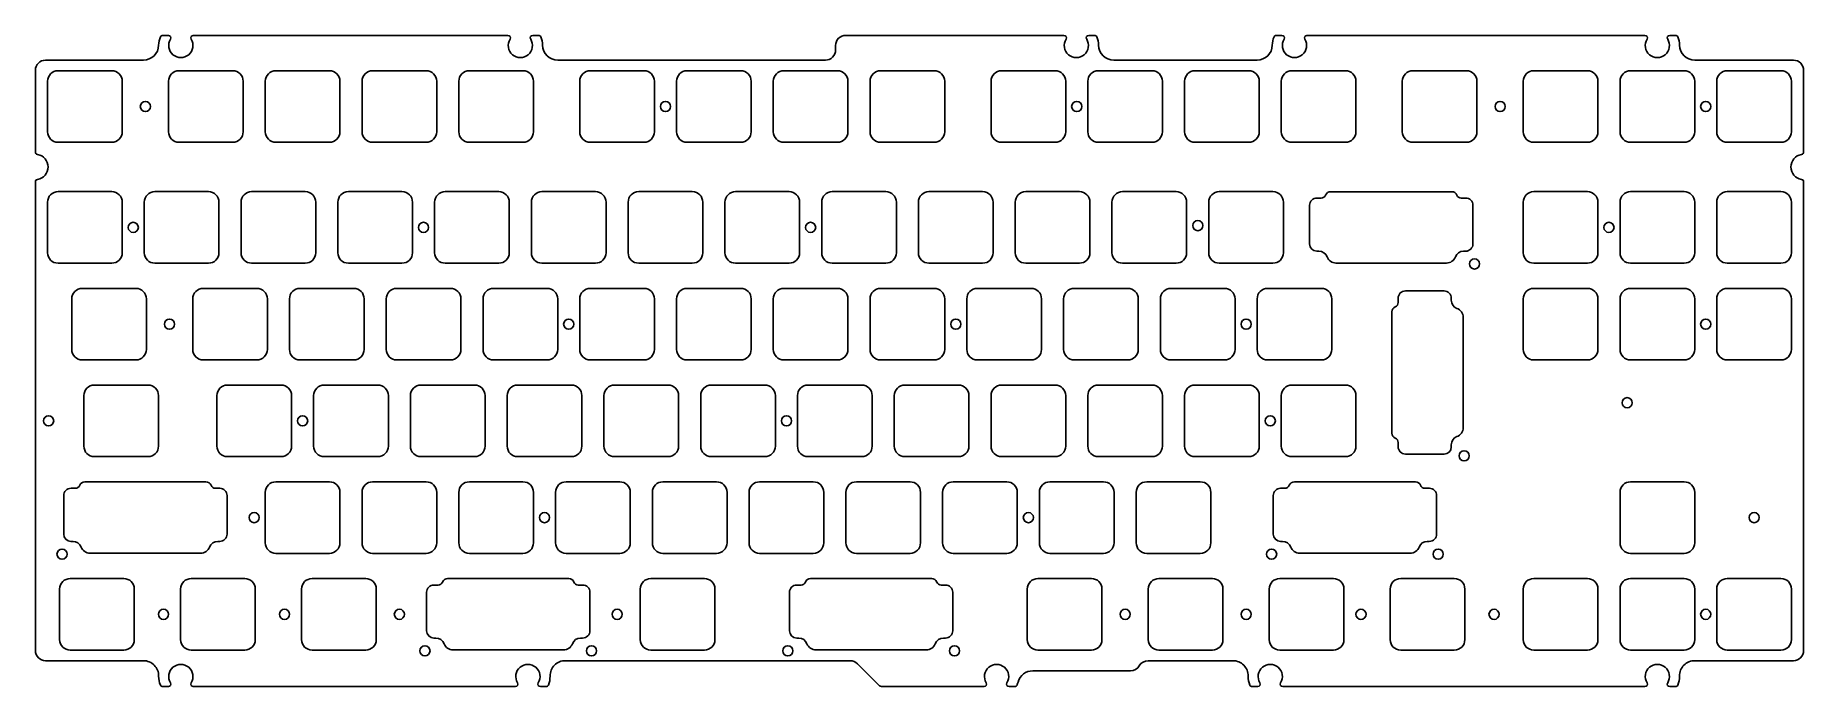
# Model space of a CAD drawing. Header units: millimetres. Extents: x -10 to 338, y -114 to 14.
import ezdxf

# ---------------------------------------------------------------- set-up
doc = ezdxf.new("R2010")
doc.units = ezdxf.units.MM
doc.layers.add('BLACK', color=7, linetype='CONTINUOUS')

msp = doc.modelspace()

# ---------------------------------------------------------------- linework, layer by layer
at = {"layer": 'BLACK', "linetype": 'Continuous'}
for p, q in [((15.325725, 14.009978), (15.325725, 14.009972)), ((16.428001, 14.009972), (15.325725, 14.009972)), ((83.264601, 14.009972), (21.343124, 14.009972)), ((88.185294, 14.009977), (88.185294, 14.009972)), ((89.287601, 14.009972), (88.185294, 14.009972)), ((192.724501, 14.009972), (149.80714, 14.009972)), ((197.645101, 14.009925), (197.645101, 14.009972)), ((198.747401, 14.009972), (197.645101, 14.009972)), ((234.562401, 14.009924), (234.562401, 14.009972)), ((235.664601, 14.009972), (234.562401, 14.009972)), ((240.585294, 14.009977), (240.585294, 14.009972)), ((307.102101, 14.009972), (240.585294, 14.009972)), ((312.022794, 14.009977), (312.022794, 14.009972)), ((313.125101, 14.009972), (312.022794, 14.009972)), ((16.85492, 13.249703), (16.85494, 13.249691)), ((83.691541, 13.249739), (83.69162, 13.249691)), ((89.748361, 13.703972), (89.748417, 13.703996)), ((90.089967, 12.078741), (90.090021, 12.078742)), ((147.784501, 12.009999), (147.784501, 11.125999)), ((193.151574, 13.249664), (193.15153, 13.249691)), ((199.208319, 13.703993), (199.208327, 13.703996)), ((199.549876, 12.078741), (199.549921, 12.078742)), ((234.101594, 13.703992), (234.101585, 13.703996)), ((236.091541, 13.249739), (236.09162, 13.249691)), ((307.529041, 13.249739), (307.52912, 13.249691)), ((313.585861, 13.703972), (313.585917, 13.703996)), ((313.927467, 12.078741), (313.927521, 12.078742)), ((-9.749999, 7.126), (-9.749999, -8.948213)), ((11.523731, 9.125999), (-7.75, 9.125999)), ((5.275001, 7.05), (-5.274995, 7.05)), ((29.0875, 7.05), (18.537499, 7.05)), ((48.1375, 7.05), (37.587499, 7.05)), ((67.1875, 7.05), (56.637499, 7.05)), ((86.2375, 7.05), (75.687499, 7.05)), ((145.784501, 9.125999), (93.089601, 9.125999)), ((110.05, 7.05), (99.499999, 7.05)), ((118.550001, 7.049999), (118.550001, 7.05)), ((129.100001, 7.05), (118.550001, 7.05)), ((137.600001, 7.049999), (137.600001, 7.05)), ((148.150001, 7.05), (137.600001, 7.05)), ((145.784501, 9.125999), (145.784501, 9.126049)), ((156.650001, 7.049999), (156.650001, 7.05)), ((167.200001, 7.05), (156.650001, 7.05)), ((191.0125, 7.05), (180.462499, 7.05)), ((210.0625, 7.05), (199.512499, 7.05)), ((230.75157, 9.125999), (202.549501, 9.125999)), ((229.1125, 7.05), (218.562499, 7.05)), ((230.75157, 9.125999), (230.75157, 9.126048)), ((248.1625, 7.05), (237.612499, 7.05)), ((261.425001, 7.049999), (261.425001, 7.05)), ((271.975001, 7.05), (261.425001, 7.05)), ((285.237501, 7.049999), (285.237501, 7.05)), ((295.787501, 7.05), (285.237501, 7.05)), ((304.287501, 7.049999), (304.287501, 7.05)), ((314.837501, 7.05), (304.287501, 7.05)), ((336.362501, 9.125999), (316.927101, 9.125999)), ((323.337501, 7.049999), (323.337501, 7.05)), ((333.887501, 7.05), (323.337501, 7.05)), ((338.362501, -8.948201), (338.362501, 7.106)), ((-7.349999, 4.974996), (-7.349999, -4.974998)), ((7.350001, 4.974999), (7.350001, -4.975001)), ((16.4625, 4.975), (16.4625, -4.975001)), ((31.1625, 4.975), (31.1625, -4.975)), ((35.5125, 4.975), (35.5125, -4.975001)), ((50.2125, 4.975), (50.2125, -4.975)), ((54.5625, 4.975), (54.5625, -4.975001)), ((69.2625, 4.975), (69.2625, -4.975)), ((73.6125, 4.975), (73.6125, -4.975001)), ((88.3125, 4.975), (88.3125, -4.975)), ((97.425, 4.975), (97.425, -4.975001)), ((112.125, 4.975), (112.125, -4.975)), ((116.475001, 4.974999), (116.475001, -4.975001)), ((131.175001, 4.974999), (131.175001, -4.975001)), ((135.525001, 4.974999), (135.525001, -4.975001)), ((150.225001, 4.974999), (150.225001, -4.975001)), ((154.575001, 4.974999), (154.575001, -4.975001)), ((169.275001, 4.974999), (169.275001, -4.975001)), ((178.3875, 4.975), (178.3875, -4.975001)), ((193.0875, 4.975), (193.0875, -4.975)), ((197.4375, 4.975), (197.4375, -4.975001)), ((212.1375, 4.975), (212.1375, -4.975)), ((216.4875, 4.975), (216.4875, -4.975001)), ((231.1875, 4.975), (231.1875, -4.975)), ((235.5375, 4.975), (235.5375, -4.975001)), ((250.2375, 4.975), (250.2375, -4.975)), ((259.350001, 4.974999), (259.350001, -4.975001)), ((274.050001, 4.974999), (274.050001, -4.975001)), ((283.162501, 4.974999), (283.162501, -4.975001)), ((297.862501, 4.974999), (297.862501, -4.975001)), ((302.212501, 4.974999), (302.212501, -4.975001)), ((316.912501, 4.974999), (316.912501, -4.975001)), ((321.262501, 4.974999), (321.262501, -4.975001)), ((335.962501, 4.974999), (335.962501, -4.975001)), ((5.275001, -7.05), (-5.274997, -7.05)), ((5.275001, -7.050001), (5.275001, -7.05)), ((29.0875, -7.05), (18.5375, -7.05)), ((48.1375, -7.05), (37.5875, -7.05)), ((67.1875, -7.05), (56.6375, -7.05)), ((86.2375, -7.05), (75.6875, -7.05)), ((110.05, -7.05), (99.5, -7.05)), ((129.100001, -7.05), (118.550001, -7.05)), ((129.100001, -7.050001), (129.100001, -7.05)), ((148.150001, -7.05), (137.600001, -7.05)), ((148.150001, -7.050001), (148.150001, -7.05)), ((167.200001, -7.05), (156.650001, -7.05)), ((167.200001, -7.050001), (167.200001, -7.05)), ((191.0125, -7.05), (180.4625, -7.05)), ((210.0625, -7.05), (199.5125, -7.05)), ((229.1125, -7.05), (218.5625, -7.05)), ((248.1625, -7.05), (237.6125, -7.05)), ((271.975001, -7.05), (261.425001, -7.05)), ((271.975001, -7.050001), (271.975001, -7.05)), ((295.787501, -7.05), (285.237501, -7.05)), ((295.787501, -7.050001), (295.787501, -7.05)), ((314.837501, -7.05), (304.287501, -7.05)), ((314.837501, -7.050001), (314.837501, -7.05)), ((333.887501, -7.05), (323.337501, -7.05)), ((333.887501, -7.050001), (333.887501, -7.05)), ((337.945839, -9.441249), (337.94585, -9.441313)), ((-9.749999, -14.864292), (-9.749999, -107.138502)), ((-9.333332, -14.371283), (-9.333332, -14.371284)), ((5.275001, -16.7625), (-5.274993, -16.7625)), ((13.775001, -16.762501), (13.775001, -16.7625)), ((24.325001, -16.7625), (13.775001, -16.7625)), ((32.825001, -16.762501), (32.825001, -16.7625)), ((43.375001, -16.7625), (32.825001, -16.7625)), ((51.875001, -16.762501), (51.875001, -16.7625)), ((62.425001, -16.7625), (51.875001, -16.7625)), ((70.925001, -16.762501), (70.925001, -16.7625)), ((81.475001, -16.7625), (70.925001, -16.7625)), ((89.975001, -16.762501), (89.975001, -16.7625)), ((100.525001, -16.7625), (89.975001, -16.7625)), ((109.025001, -16.762501), (109.025001, -16.7625)), ((119.575001, -16.7625), (109.025001, -16.7625)), ((128.075001, -16.762501), (128.075001, -16.7625)), ((138.625001, -16.7625), (128.075001, -16.7625)), ((147.125001, -16.762501), (147.125001, -16.7625)), ((157.675001, -16.7625), (147.125001, -16.7625)), ((166.175001, -16.762501), (166.175001, -16.7625)), ((176.725001, -16.7625), (166.175001, -16.7625)), ((195.775001, -16.762501), (185.225001, -16.762501)), ((214.825001, -16.762501), (204.275001, -16.762501)), ((233.875001, -16.762501), (223.325001, -16.762501)), ((245.247375, -16.784911), (245.247375, -16.7849)), ((245.247375, -16.7849), (269.102575, -16.7849)), ((285.237501, -16.762501), (285.237501, -16.7625)), ((295.787501, -16.7625), (285.237501, -16.7625)), ((304.287501, -16.762501), (304.287501, -16.7625)), ((314.837501, -16.7625), (304.287501, -16.7625)), ((323.337501, -16.762501), (323.337501, -16.7625)), ((333.887501, -16.7625), (323.337501, -16.7625)), ((338.362495, -14.864201), (338.362501, -14.864201)), ((338.362501, -107.138501), (338.362501, -14.864201)), ((-7.349999, -18.837506), (-7.349999, -28.787498)), ((7.350001, -18.837501), (7.350001, -28.787501)), ((11.700001, -18.837501), (11.700001, -28.787501)), ((26.400001, -18.837501), (26.400001, -28.787501)), ((30.750001, -18.837501), (30.750001, -28.787501)), ((45.450001, -18.837501), (45.450001, -28.787501)), ((49.800001, -18.837501), (49.800001, -28.787501)), ((64.500001, -18.837501), (64.500001, -28.787501)), ((68.850001, -18.837501), (68.850001, -28.787501)), ((83.550001, -18.837501), (83.550001, -28.787501)), ((87.900001, -18.837501), (87.900001, -28.787501)), ((102.600001, -18.837501), (102.600001, -28.787501)), ((106.950001, -18.837501), (106.950001, -28.787501)), ((121.650001, -18.837501), (121.650001, -28.787501)), ((126.000001, -18.837501), (126.000001, -28.787501)), ((140.700001, -18.837501), (140.700001, -28.787501)), ((145.050001, -18.837501), (145.050001, -28.787501)), ((159.750001, -18.837501), (159.750001, -28.787501)), ((164.100001, -18.837501), (164.100001, -28.787501)), ((178.800001, -18.837501), (178.800001, -28.787501)), ((183.150001, -18.837501), (183.150001, -28.787501)), ((197.850001, -18.837501), (197.850001, -28.787501)), ((202.200001, -18.837501), (202.200001, -28.787501)), ((216.900001, -18.837501), (216.900001, -28.787501)), ((221.250001, -18.837501), (221.250001, -28.787501)), ((235.950001, -18.837501), (235.950001, -28.787501)), ((241.099485, -27.06294), (241.099485, -19.4622)), ((242.536512, -18.03706), (243.390075, -18.03706)), ((243.390075, -18.037048), (243.390075, -18.03706)), ((270.959775, -18.03706), (271.825375, -18.03706)), ((273.250365, -19.46206), (273.250365, -27.0629)), ((283.162501, -18.837501), (283.162501, -28.787501)), ((297.862501, -18.837501), (297.862501, -28.787501)), ((302.212501, -18.837501), (302.212501, -28.787501)), ((316.912501, -18.837501), (316.912501, -28.787501)), ((321.262501, -18.837501), (321.262501, -28.787501)), ((335.962501, -18.837501), (335.962501, -28.787501)), ((5.275001, -30.8625), (-5.274997, -30.8625)), ((5.275001, -30.862501), (5.275001, -30.8625)), ((24.325001, -30.8625), (13.775001, -30.8625)), ((24.325001, -30.862501), (24.325001, -30.8625)), ((43.375001, -30.8625), (32.825001, -30.8625)), ((43.375001, -30.862501), (43.375001, -30.8625)), ((62.425001, -30.8625), (51.875001, -30.8625)), ((62.425001, -30.862501), (62.425001, -30.8625)), ((81.475001, -30.8625), (70.925001, -30.8625)), ((81.475001, -30.862501), (81.475001, -30.8625)), ((100.525001, -30.8625), (89.975001, -30.8625)), ((100.525001, -30.862501), (100.525001, -30.8625)), ((119.575001, -30.8625), (109.025001, -30.8625)), ((119.575001, -30.862501), (119.575001, -30.8625)), ((138.625001, -30.8625), (128.075001, -30.8625)), ((138.625001, -30.862501), (138.625001, -30.8625)), ((157.675001, -30.8625), (147.125001, -30.8625)), ((157.675001, -30.862501), (157.675001, -30.8625)), ((176.725001, -30.8625), (166.175001, -30.8625)), ((176.725001, -30.862501), (176.725001, -30.8625)), ((195.775001, -30.862501), (185.225001, -30.862501)), ((214.825001, -30.862501), (204.275001, -30.862501)), ((233.875001, -30.862501), (223.325001, -30.862501)), ((242.928575, -28.48794), (242.524475, -28.48794)), ((268.050425, -30.82441), (246.299575, -30.82441)), ((271.813458, -28.48794), (271.421325, -28.48794)), ((295.787501, -30.8625), (285.237501, -30.8625)), ((295.787501, -30.862501), (295.787501, -30.8625)), ((314.837501, -30.8625), (304.287501, -30.8625)), ((314.837501, -30.862501), (314.837501, -30.8625)), ((333.887501, -30.8625), (323.337501, -30.8625)), ((333.887501, -30.862501), (333.887501, -30.8625)), ((-2.587499, -37.887506), (-2.587499, -47.837498)), ((10.037501, -35.8125), (-0.512493, -35.8125)), ((12.112501, -37.887501), (12.112501, -47.837501)), ((21.225001, -37.887501), (21.225001, -47.837501)), ((23.300001, -35.812501), (23.300001, -35.8125)), ((33.850001, -35.8125), (23.300001, -35.8125)), ((35.925001, -37.887501), (35.925001, -47.837501)), ((40.275001, -37.887501), (40.275001, -47.837501)), ((42.350001, -35.812501), (42.350001, -35.8125)), ((52.900001, -35.8125), (42.350001, -35.8125)), ((54.975001, -37.887501), (54.975001, -47.837501)), ((59.325001, -37.887501), (59.325001, -47.837501)), ((61.400001, -35.812501), (61.400001, -35.8125)), ((71.950001, -35.8125), (61.400001, -35.8125)), ((74.025001, -37.887501), (74.025001, -47.837501)), ((78.375001, -37.887501), (78.375001, -47.837501)), ((80.450001, -35.812501), (80.450001, -35.8125)), ((91.000001, -35.8125), (80.450001, -35.8125)), ((93.075001, -37.887501), (93.075001, -47.837501)), ((97.425001, -37.887501), (97.425001, -47.837501)), ((99.500001, -35.812501), (99.500001, -35.8125)), ((110.050001, -35.8125), (99.500001, -35.8125)), ((112.125001, -37.887501), (112.125001, -47.837501)), ((116.475001, -37.887501), (116.475001, -47.837501)), ((118.550001, -35.812501), (118.550001, -35.8125)), ((129.100001, -35.8125), (118.550001, -35.8125)), ((131.175001, -37.887501), (131.175001, -47.837501)), ((135.525001, -37.887501), (135.525001, -47.837501)), ((137.600001, -35.812501), (137.600001, -35.8125)), ((148.150001, -35.8125), (137.600001, -35.8125)), ((150.225001, -37.887501), (150.225001, -47.837501)), ((154.575001, -37.887501), (154.575001, -47.837501)), ((156.650001, -35.812501), (156.650001, -35.8125)), ((167.200001, -35.8125), (156.650001, -35.8125)), ((169.275001, -37.887501), (169.275001, -47.837501)), ((173.625001, -37.887501), (173.625001, -47.837501)), ((175.700001, -35.812501), (175.700001, -35.8125)), ((186.250001, -35.8125), (175.700001, -35.8125)), ((188.325001, -37.887501), (188.325001, -47.837501)), ((192.675001, -37.887501), (192.675001, -47.837501)), ((194.750001, -35.812501), (194.750001, -35.8125)), ((205.300001, -35.8125), (194.750001, -35.8125)), ((207.375001, -37.887501), (207.375001, -47.837501)), ((211.725001, -37.887501), (211.725001, -47.837501)), ((213.800001, -35.812501), (213.800001, -35.8125)), ((224.350001, -35.8125), (213.800001, -35.8125)), ((226.425001, -37.887501), (226.425001, -47.837501)), ((230.775001, -37.887501), (230.775001, -47.837501)), ((232.850001, -35.812501), (232.850001, -35.8125)), ((243.400001, -35.8125), (232.850001, -35.8125)), ((245.475001, -37.887501), (245.475001, -47.837501)), ((258.54331, -38.602725), (258.54331, -37.737125)), ((259.96831, -36.312135), (267.56915, -36.312135)), ((268.99419, -37.749042), (268.99419, -38.141175)), ((283.162501, -37.887501), (283.162501, -47.837501)), ((285.237501, -35.812501), (285.237501, -35.8125)), ((295.787501, -35.8125), (285.237501, -35.8125)), ((297.862501, -37.887501), (297.862501, -47.837501)), ((302.212501, -37.887501), (302.212501, -47.837501)), ((304.287501, -35.812501), (304.287501, -35.8125)), ((314.837501, -35.8125), (304.287501, -35.8125)), ((316.912501, -37.887501), (316.912501, -47.837501)), ((321.262501, -37.887501), (321.262501, -47.837501)), ((323.337501, -35.812501), (323.337501, -35.8125)), ((333.887501, -35.8125), (323.337501, -35.8125)), ((335.962501, -37.887501), (335.962501, -47.837501)), ((257.29115, -64.315125), (257.29115, -40.459925)), ((271.33066, -41.512075), (271.33066, -63.262925)), ((10.037501, -49.9125), (-0.512497, -49.9125)), ((10.037501, -49.912501), (10.037501, -49.9125)), ((33.850001, -49.9125), (23.300001, -49.9125)), ((33.850001, -49.912501), (33.850001, -49.9125)), ((52.900001, -49.9125), (42.350001, -49.9125)), ((52.900001, -49.912501), (52.900001, -49.9125)), ((71.950001, -49.9125), (61.400001, -49.9125)), ((71.950001, -49.912501), (71.950001, -49.9125)), ((91.000001, -49.9125), (80.450001, -49.9125)), ((91.000001, -49.912501), (91.000001, -49.9125)), ((110.050001, -49.9125), (99.500001, -49.9125)), ((110.050001, -49.912501), (110.050001, -49.9125)), ((129.100001, -49.9125), (118.550001, -49.9125)), ((129.100001, -49.912501), (129.100001, -49.9125)), ((148.150001, -49.9125), (137.600001, -49.9125)), ((148.150001, -49.912501), (148.150001, -49.9125)), ((167.200001, -49.9125), (156.650001, -49.9125)), ((167.200001, -49.912501), (167.200001, -49.9125)), ((186.250001, -49.9125), (175.700001, -49.9125)), ((186.250001, -49.912501), (186.250001, -49.9125)), ((205.300001, -49.9125), (194.750001, -49.9125)), ((205.300001, -49.912501), (205.300001, -49.9125)), ((224.350001, -49.9125), (213.800001, -49.9125)), ((224.350001, -49.912501), (224.350001, -49.9125)), ((243.400001, -49.9125), (232.850001, -49.9125)), ((243.400001, -49.912501), (243.400001, -49.9125)), ((295.787501, -49.9125), (285.237501, -49.9125)), ((295.787501, -49.912501), (295.787501, -49.9125)), ((314.837501, -49.9125), (304.287501, -49.9125)), ((314.837501, -49.912501), (314.837501, -49.9125)), ((333.887501, -49.9125), (323.337501, -49.9125)), ((333.887501, -49.912501), (333.887501, -49.9125)), ((12.41875, -54.8625), (1.868749, -54.8625)), ((28.062501, -54.862501), (28.062501, -54.8625)), ((38.612501, -54.8625), (28.062501, -54.8625)), ((47.112501, -54.862501), (47.112501, -54.8625)), ((57.662501, -54.8625), (47.112501, -54.8625)), ((66.162501, -54.862501), (66.162501, -54.8625)), ((76.712501, -54.8625), (66.162501, -54.8625)), ((85.212501, -54.862501), (85.212501, -54.8625)), ((95.762501, -54.8625), (85.212501, -54.8625)), ((104.262501, -54.862501), (104.262501, -54.8625)), ((114.812501, -54.8625), (104.262501, -54.8625)), ((123.312501, -54.862501), (123.312501, -54.8625)), ((133.862501, -54.8625), (123.312501, -54.8625)), ((142.362501, -54.862501), (142.362501, -54.8625)), ((152.912501, -54.8625), (142.362501, -54.8625)), ((161.412501, -54.862501), (161.412501, -54.8625)), ((171.962501, -54.8625), (161.412501, -54.8625)), ((180.462501, -54.862501), (180.462501, -54.8625)), ((191.012501, -54.8625), (180.462501, -54.8625)), ((199.512501, -54.862501), (199.512501, -54.8625)), ((210.062501, -54.8625), (199.512501, -54.8625)), ((218.562501, -54.862501), (218.562501, -54.8625)), ((229.112501, -54.8625), (218.562501, -54.8625)), ((248.1625, -54.8625), (237.612499, -54.8625)), ((-0.20625, -56.9375), (-0.20625, -66.887501)), ((14.49375, -56.9375), (14.49375, -66.8875)), ((25.987501, -56.937501), (25.987501, -66.887501)), ((40.687501, -56.937501), (40.687501, -66.887501)), ((45.037501, -56.937501), (45.037501, -66.887501)), ((59.737501, -56.937501), (59.737501, -66.887501)), ((64.087501, -56.937501), (64.087501, -66.887501)), ((78.787501, -56.937501), (78.787501, -66.887501)), ((83.137501, -56.937501), (83.137501, -66.887501)), ((97.837501, -56.937501), (97.837501, -66.887501)), ((102.187501, -56.937501), (102.187501, -66.887501)), ((116.887501, -56.937501), (116.887501, -66.887501)), ((121.237501, -56.937501), (121.237501, -66.887501)), ((135.937501, -56.937501), (135.937501, -66.887501)), ((140.287501, -56.937501), (140.287501, -66.887501)), ((154.987501, -56.937501), (154.987501, -66.887501)), ((159.337501, -56.937501), (159.337501, -66.887501)), ((174.037501, -56.937501), (174.037501, -66.887501)), ((178.387501, -56.937501), (178.387501, -66.887501)), ((193.087501, -56.937501), (193.087501, -66.887501)), ((197.437501, -56.937501), (197.437501, -66.887501)), ((212.137501, -56.937501), (212.137501, -66.887501)), ((216.487501, -56.937501), (216.487501, -66.887501)), ((231.187501, -56.937501), (231.187501, -66.887501)), ((235.5375, -56.9375), (235.5375, -66.887501)), ((250.2375, -56.9375), (250.2375, -66.8875)), ((257.291161, -64.315125), (257.29115, -64.315125)), ((12.41875, -68.9625), (1.86875, -68.9625)), ((38.612501, -68.9625), (28.062501, -68.9625)), ((38.612501, -68.962501), (38.612501, -68.9625)), ((57.662501, -68.9625), (47.112501, -68.9625)), ((57.662501, -68.962501), (57.662501, -68.9625)), ((76.712501, -68.9625), (66.162501, -68.9625)), ((76.712501, -68.962501), (76.712501, -68.9625)), ((95.762501, -68.9625), (85.212501, -68.9625)), ((95.762501, -68.962501), (95.762501, -68.9625)), ((114.812501, -68.9625), (104.262501, -68.9625)), ((114.812501, -68.962501), (114.812501, -68.9625)), ((133.862501, -68.9625), (123.312501, -68.9625)), ((133.862501, -68.962501), (133.862501, -68.9625)), ((152.912501, -68.9625), (142.362501, -68.9625)), ((152.912501, -68.962501), (152.912501, -68.9625)), ((171.962501, -68.9625), (161.412501, -68.9625)), ((171.962501, -68.962501), (171.962501, -68.9625)), ((191.012501, -68.9625), (180.462501, -68.9625)), ((191.012501, -68.962501), (191.012501, -68.9625)), ((210.062501, -68.9625), (199.512501, -68.9625)), ((210.062501, -68.962501), (210.062501, -68.9625)), ((229.112501, -68.9625), (218.562501, -68.9625)), ((229.112501, -68.962501), (229.112501, -68.9625)), ((248.1625, -68.9625), (237.6125, -68.9625)), ((258.543298, -66.172425), (258.54331, -66.172425)), ((258.54331, -67.025988), (258.54331, -66.172425)), ((267.56919, -68.463015), (259.96845, -68.463015)), ((268.99419, -66.633925), (268.99419, -67.038025)), ((-2.732238, -75.18706), (-1.878675, -75.18706)), ((-1.878675, -75.187048), (-1.878675, -75.18706)), ((-0.021375, -73.934911), (-0.021375, -73.9349)), ((-0.021375, -73.9349), (23.833825, -73.9349)), ((25.691025, -75.18706), (26.556625, -75.18706)), ((35.512501, -75.987501), (35.512501, -85.937501)), ((37.587501, -73.912501), (37.587501, -73.9125)), ((48.137501, -73.9125), (37.587501, -73.9125)), ((50.212501, -75.987501), (50.212501, -85.937501)), ((54.562501, -75.987501), (54.562501, -85.937501)), ((56.637501, -73.912501), (56.637501, -73.9125)), ((67.187501, -73.9125), (56.637501, -73.9125)), ((69.262501, -75.987501), (69.262501, -85.937501)), ((73.612501, -75.987501), (73.612501, -85.937501)), ((75.687501, -73.912501), (75.687501, -73.9125)), ((86.237501, -73.9125), (75.687501, -73.9125)), ((88.312501, -75.987501), (88.312501, -85.937501)), ((92.662501, -75.987501), (92.662501, -85.937501)), ((94.737501, -73.912501), (94.737501, -73.9125)), ((105.287501, -73.9125), (94.737501, -73.9125)), ((107.362501, -75.987501), (107.362501, -85.937501)), ((111.712501, -75.987501), (111.712501, -85.937501)), ((113.787501, -73.912501), (113.787501, -73.9125)), ((124.337501, -73.9125), (113.787501, -73.9125)), ((126.412501, -75.987501), (126.412501, -85.937501)), ((130.762501, -75.987501), (130.762501, -85.937501)), ((132.837501, -73.912501), (132.837501, -73.9125)), ((143.387501, -73.9125), (132.837501, -73.9125)), ((145.462501, -75.987501), (145.462501, -85.937501)), ((149.812501, -75.987501), (149.812501, -85.937501)), ((151.887501, -73.912501), (151.887501, -73.9125)), ((162.437501, -73.9125), (151.887501, -73.9125)), ((164.512501, -75.987501), (164.512501, -85.937501)), ((168.862501, -75.987501), (168.862501, -85.937501)), ((170.937501, -73.912501), (170.937501, -73.9125)), ((181.487501, -73.9125), (170.937501, -73.9125)), ((183.562501, -75.987501), (183.562501, -85.937501)), ((187.9125, -75.987501), (187.9125, -85.937501)), ((200.537501, -73.9125), (189.987501, -73.9125)), ((202.6125, -75.9875), (202.6125, -85.937501)), ((202.612502, -75.9875), (202.6125, -75.9875)), ((206.9625, -75.987501), (206.9625, -85.937501)), ((219.587501, -73.9125), (209.037501, -73.9125)), ((221.6625, -75.9875), (221.6625, -85.937501)), ((221.662502, -75.9875), (221.6625, -75.9875)), ((235.392762, -75.18706), (236.246325, -75.18706)), ((236.246325, -75.187048), (236.246325, -75.18706)), ((238.103625, -73.9349), (261.958825, -73.9349)), ((238.103625, -73.934911), (238.103625, -73.9349)), ((263.816025, -75.18706), (264.681625, -75.18706)), ((302.212501, -75.987501), (302.212501, -85.937501)), ((304.287501, -73.912501), (304.287501, -73.9125)), ((314.837501, -73.9125), (304.287501, -73.9125)), ((316.912501, -75.987501), (316.912501, -85.937501)), ((-4.169265, -84.21294), (-4.169265, -76.6122)), ((27.981615, -76.61206), (27.981615, -84.2129)), ((233.955735, -84.21294), (233.955735, -76.6122)), ((266.106615, -76.61206), (266.106615, -84.2129)), ((-2.340175, -85.63794), (-2.744275, -85.63794)), ((26.544708, -85.63794), (26.152575, -85.63794)), ((235.784825, -85.63794), (235.380725, -85.63794)), ((264.669708, -85.63794), (264.277575, -85.63794)), ((22.781675, -87.97441), (1.030825, -87.97441)), ((48.137501, -88.0125), (37.587501, -88.0125)), ((48.137501, -88.012501), (48.137501, -88.0125)), ((67.187501, -88.0125), (56.637501, -88.0125)), ((67.187501, -88.012501), (67.187501, -88.0125)), ((86.237501, -88.0125), (75.687501, -88.0125)), ((86.237501, -88.012501), (86.237501, -88.0125)), ((105.287501, -88.0125), (94.737501, -88.0125)), ((105.287501, -88.012501), (105.287501, -88.0125)), ((124.337501, -88.0125), (113.787501, -88.0125)), ((124.337501, -88.012501), (124.337501, -88.0125)), ((143.387501, -88.0125), (132.837501, -88.0125)), ((143.387501, -88.012501), (143.387501, -88.0125)), ((162.437501, -88.0125), (151.887501, -88.0125)), ((162.437501, -88.012501), (162.437501, -88.0125)), ((181.487501, -88.0125), (170.937501, -88.0125)), ((181.487501, -88.012501), (181.487501, -88.0125)), ((200.537501, -88.0125), (189.987501, -88.0125)), ((219.587501, -88.0125), (209.037501, -88.0125)), ((260.906675, -87.97441), (239.155825, -87.97441)), ((314.837501, -88.0125), (304.287501, -88.0125)), ((314.837501, -88.012501), (314.837501, -88.0125)), ((7.65625, -92.9625), (-2.893751, -92.9625)), ((31.46875, -92.9625), (20.918749, -92.9625)), ((55.28125, -92.9625), (44.731249, -92.9625)), ((71.416125, -92.984911), (71.416125, -92.9849)), ((71.416125, -92.9849), (95.271325, -92.9849)), ((121.95625, -92.9625), (111.406249, -92.9625)), ((142.853625, -92.984911), (142.853625, -92.9849)), ((142.853625, -92.9849), (166.708825, -92.9849)), ((198.15625, -92.9625), (187.606249, -92.9625)), ((221.96875, -92.9625), (211.418749, -92.9625)), ((245.78125, -92.9625), (235.231249, -92.9625)), ((269.59375, -92.9625), (259.043749, -92.9625)), ((285.237501, -92.962501), (285.237501, -92.9625)), ((295.787501, -92.9625), (285.237501, -92.9625)), ((304.287501, -92.962501), (304.287501, -92.9625)), ((314.837501, -92.9625), (304.287501, -92.9625)), ((323.337501, -92.962501), (323.337501, -92.9625)), ((333.887501, -92.9625), (323.337501, -92.9625)), ((-4.96875, -95.0375), (-4.96875, -104.987501)), ((9.73125, -95.0375), (9.73125, -104.9875)), ((18.84375, -95.0375), (18.84375, -104.987501)), ((33.54375, -95.0375), (33.54375, -104.9875)), ((42.65625, -95.0375), (42.65625, -104.987501)), ((57.35625, -95.0375), (57.35625, -104.9875)), ((67.268235, -103.26294), (67.268235, -95.6622)), ((68.705262, -94.23706), (69.558825, -94.23706)), ((69.558825, -94.237048), (69.558825, -94.23706)), ((97.128525, -94.23706), (97.994125, -94.23706)), ((99.419115, -95.66206), (99.419115, -103.2629)), ((109.33125, -95.0375), (109.33125, -104.987501)), ((124.03125, -95.0375), (124.03125, -104.9875)), ((138.705735, -103.26294), (138.705735, -95.6622)), ((140.142762, -94.23706), (140.996325, -94.23706)), ((140.996325, -94.237048), (140.996325, -94.23706)), ((168.566025, -94.23706), (169.431625, -94.23706)), ((170.856615, -95.66206), (170.856615, -103.2629)), ((185.53125, -95.0375), (185.53125, -104.987501)), ((200.23125, -95.0375), (200.23125, -104.9875)), ((209.34375, -95.0375), (209.34375, -104.987501)), ((224.04375, -95.0375), (224.04375, -104.9875)), ((233.15625, -95.0375), (233.15625, -104.987501)), ((247.85625, -95.0375), (247.85625, -104.9875)), ((256.96875, -95.0375), (256.96875, -104.987501)), ((271.66875, -95.0375), (271.66875, -104.9875)), ((283.162501, -95.037501), (283.162501, -104.987501)), ((297.862501, -95.037501), (297.862501, -104.987501)), ((302.212501, -95.037501), (302.212501, -104.987501)), ((316.912501, -95.037501), (316.912501, -104.987501)), ((321.262501, -95.037501), (321.262501, -104.987501)), ((335.962501, -95.037501), (335.962501, -104.987501)), ((7.65625, -107.0625), (-2.89375, -107.0625)), ((31.46875, -107.0625), (20.91875, -107.0625)), ((55.28125, -107.0625), (44.73125, -107.0625)), ((69.097325, -104.68794), (68.693225, -104.68794)), ((94.219175, -107.02441), (72.468325, -107.02441)), ((97.982208, -104.68794), (97.590075, -104.68794)), ((121.95625, -107.0625), (111.40625, -107.0625)), ((140.534825, -104.68794), (140.130725, -104.68794)), ((165.656675, -107.02441), (143.905825, -107.02441)), ((169.419708, -104.68794), (169.027575, -104.68794)), ((198.15625, -107.0625), (187.60625, -107.0625)), ((221.96875, -107.0625), (211.41875, -107.0625)), ((245.78125, -107.0625), (235.23125, -107.0625)), ((269.59375, -107.0625), (259.04375, -107.0625)), ((295.787501, -107.0625), (285.237501, -107.0625)), ((295.787501, -107.062501), (295.787501, -107.0625)), ((314.837501, -107.0625), (304.287501, -107.0625)), ((314.837501, -107.062501), (314.837501, -107.0625)), ((333.887501, -107.0625), (323.337501, -107.0625)), ((333.887501, -107.062501), (333.887501, -107.0625)), ((-7.75, -109.138501), (11.523731, -109.138501)), ((94.602948, -109.138501), (150.647501, -109.138501)), ((152.071649, -109.734149), (156.299135, -113.961635)), ((186.616748, -111.138501), (186.616748, -111.138527)), ((186.616748, -111.138501), (205.83469, -111.138501)), ((209.324766, -109.138501), (225.997301, -109.138501)), ((316.953354, -109.138501), (336.362501, -109.138501)), ((336.362501, -109.138451), (336.362501, -109.138501)), ((14.523362, -112.185759), (14.523363, -112.185759)), ((14.864882, -113.948562), (14.864906, -113.948552)), ((15.325701, -114.254528), (16.428001, -114.254528)), ((16.428001, -114.25451), (16.428001, -114.254528)), ((20.921749, -113.494276), (20.921702, -113.494247)), ((21.348501, -114.254528), (84.755101, -114.254528)), ((84.755101, -114.254516), (84.755101, -114.254528)), ((89.248851, -113.494272), (89.248809, -113.494247)), ((89.675601, -114.254528), (90.778001, -114.254528)), ((90.778001, -114.254487), (90.778001, -114.254528)), ((91.238853, -113.948556), (91.238844, -113.948552)), ((156.299125, -113.961645), (156.299135, -113.961635)), ((157.006101, -114.254528), (177.029397, -114.254528)), ((181.517906, -113.494217), (181.517955, -113.494247)), ((181.944801, -114.254528), (183.047101, -114.254528)), ((183.047101, -114.254468), (183.047101, -114.254528)), ((183.507988, -113.948552), (183.507989, -113.948552)), ((228.997052, -112.185759), (228.996977, -112.185758)), ((229.338579, -113.948554), (229.338585, -113.948552)), ((229.799301, -114.254528), (230.901701, -114.254528)), ((230.901701, -114.254492), (230.901701, -114.254528)), ((235.395314, -113.494205), (235.395382, -113.494247)), ((235.822201, -114.254528), (307.102201, -114.254528)), ((307.102201, -114.254492), (307.102201, -114.254528)), ((311.595814, -113.494205), (311.595882, -113.494247)), ((312.022701, -114.254528), (313.131425, -114.254528)), ((313.585924, -113.948555), (313.585917, -113.948552))]:
    msp.add_line(p, q, dxfattribs=at)
at = {"layer": 'BLACK'}
for centre in [(11.90625, 0), (114.3, 0), (195.2625, 0), (278.60625, 0), (319.0875, 0), (9.525, -23.8125), (66.675, -23.8125), (142.875, -23.8125), (219.0842, -23.4625), (300.0375, -23.8125), (273.575, -31.0125), (16.66875, -42.8625), (95.25, -42.8625), (171.45, -42.8625), (228.6, -42.8625), (319.0875, -42.8625), (303.609375, -58.340625), (-7.14375, -61.9125), (42.8625, -61.9125), (138.1125, -61.9125), (233.3625, -61.9125), (271.51875, -68.7875), (33.3375, -80.9625), (90.4875, -80.9625), (185.7375, -80.9625), (328.6125, -80.9625), (-4.49375, -88.1625), (233.63125, -88.1625), (266.43125, -88.1625), (15.478199, -100.0125), (39.290699, -100.0125), (61.912574, -100.0125), (104.775074, -100.0125), (204.787574, -100.0125), (228.600074, -100.0125), (251.221949, -100.0125), (277.415625, -100.0125), (319.0875, -100.0125), (66.94375, -107.2125), (99.74375, -107.2125), (138.38125, -107.2125), (171.18125, -107.2125)]:
    msp.add_circle(centre, 1, dxfattribs=at)
for centre, radius, start, end in [((15.325701, 13.509999), 0.499967, 89.99724969, 157.16866387), ((16.428001, 13.509999), 0.499973, 328.6289969, 90), ((21.348601, 13.509999), 0.500003, 90.62762676, 211.37337024), ((83.264601, 13.509999), 0.499973, 328.63377174, 90), ((88.185201, 13.509999), 0.499935, 89.98934252, 211.37814349), ((89.287601, 13.510099), 0.499873, 22.81979367, 90), ((149.784701, 12.009899), 2.0002, 89.35722043, 179.9971355), ((192.724501, 13.509899), 0.500073, 328.64414838, 90), ((197.645101, 13.509999), 0.499926, 90, 211.37874024), ((198.747401, 13.509799), 0.500173, 22.84666812, 90), ((234.562401, 13.509899), 0.500025, 90, 157.15903675), ((235.664601, 13.509999), 0.499973, 328.63377174, 90), ((240.585201, 13.509999), 0.499935, 89.98934252, 211.37814349), ((307.102101, 13.509999), 0.499973, 328.63377174, 90), ((312.022701, 13.509999), 0.499935, 89.98934252, 211.37814349), ((313.125101, 13.510099), 0.499873, 22.81979367, 90), ((11.523731, 12.125999), 3.000004, 270, 359.09740263), ((18.888001, 12.009999), 4.365179, 157.16559262, 179.09767984), ((18.888321, 12.009972), 2.3815, 148.63002394, 31.36997606), ((85.725001, 12.009972), 2.3815, 148.63002394, 31.36997606), ((85.724801, 12.009899), 4.365713, 0.90352328, 22.83296346), ((93.089601, 12.125899), 2.9999, 180.90068427, 270), ((145.784601, 11.125999), 1.9999, 269.99713514, 0), ((195.184911, 12.009972), 2.3815, 148.63002394, 31.36997606), ((195.184601, 12.009899), 4.365814, 0.90350072, 22.83240327), ((202.549501, 12.125899), 2.9999, 180.90068427, 270), ((230.760401, 12.125999), 3.000014, 269.83133806, 359.09740564), ((238.124801, 12.009999), 4.365299, 157.16621148, 179.09770464), ((238.125001, 12.009972), 2.3815, 148.63002394, 31.36997606), ((309.562501, 12.009972), 2.3815, 148.63002394, 31.36997606), ((309.562301, 12.009899), 4.365713, 0.90352328, 22.83296346), ((316.927101, 12.125899), 2.9999, 180.90068427, 270), ((-7.75, 7.126), 1.999999, 90, 180), ((-5.274995, 4.974996), 2.075004, 90, 180), ((5.275001, 4.974999), 2.075001, 0, 90), ((18.537504, 4.974996), 2.075004, 90.00013806, 179.99988955), ((29.0875, 4.975), 2.075, 0, 90), ((37.587504, 4.974996), 2.075004, 90.00013806, 179.99988955), ((48.1375, 4.975), 2.075, 0, 90), ((56.637504, 4.974996), 2.075004, 90.00013806, 179.99988955), ((67.1875, 4.975), 2.075, 0, 90), ((75.687504, 4.974996), 2.075004, 90.00013806, 179.99988955), ((86.2375, 4.975), 2.075, 0, 90), ((99.500004, 4.974996), 2.075004, 90.00013806, 179.99988955), ((110.05, 4.975), 2.075, 0, 90), ((118.550001, 4.974999), 2.075, 90, 180), ((129.100001, 4.974999), 2.075001, 0, 90), ((137.600001, 4.974999), 2.075, 90, 180), ((148.150001, 4.974999), 2.075001, 0, 90), ((156.650001, 4.974999), 2.075, 90, 180), ((167.200001, 4.974999), 2.075001, 0, 90), ((180.462504, 4.974996), 2.075004, 90.00013806, 179.99988955), ((191.0125, 4.975), 2.075, 0, 90), ((199.512504, 4.974996), 2.075004, 90.00013806, 179.99988955), ((210.0625, 4.975), 2.075, 0, 90), ((218.562504, 4.974996), 2.075004, 90.00013806, 179.99988955), ((229.1125, 4.975), 2.075, 0, 90), ((237.612504, 4.974996), 2.075004, 90.00013806, 179.99988955), ((248.1625, 4.975), 2.075, 0, 90), ((261.425001, 4.974999), 2.075, 90, 180), ((271.975001, 4.974999), 2.075001, 0, 90), ((285.237501, 4.974999), 2.075, 90, 180), ((295.787501, 4.974999), 2.075001, 0, 90), ((304.287501, 4.974999), 2.075, 90, 180), ((314.837501, 4.974999), 2.075001, 0, 90), ((323.337501, 4.974999), 2.075, 90, 180), ((333.887501, 4.974999), 2.075001, 0, 90), ((336.362401, 7.125799), 2.0002, 359.43284731, 89.9971355), ((-5.274997, -4.974998), 2.075002, 180, 270), ((5.275001, -4.975001), 2.075, 270, 0), ((18.537502, -4.974998), 2.075002, 180.00008284, 269.99994478), ((29.0875, -4.975), 2.075, 270, 0), ((37.587502, -4.974998), 2.075002, 180.00008284, 269.99994478), ((48.1375, -4.975), 2.075, 270, 0), ((56.637502, -4.974998), 2.075002, 180.00008284, 269.99994478), ((67.1875, -4.975), 2.075, 270, 0), ((75.687502, -4.974998), 2.075002, 180.00008284, 269.99994478), ((86.2375, -4.975), 2.075, 270, 0), ((99.500002, -4.974998), 2.075002, 180.00008284, 269.99994478), ((110.05, -4.975), 2.075, 270, 0), ((118.550001, -4.975001), 2.074999, 180, 270), ((129.100001, -4.975001), 2.075, 270, 0), ((137.600001, -4.975001), 2.074999, 180, 270), ((148.150001, -4.975001), 2.075, 270, 0), ((156.650001, -4.975001), 2.074999, 180, 270), ((167.200001, -4.975001), 2.075, 270, 0), ((180.462502, -4.974998), 2.075002, 180.00008284, 269.99994478), ((191.0125, -4.975), 2.075, 270, 0), ((199.512502, -4.974998), 2.075002, 180.00008284, 269.99994478), ((210.0625, -4.975), 2.075, 270, 0), ((218.562502, -4.974998), 2.075002, 180.00008284, 269.99994478), ((229.1125, -4.975), 2.075, 270, 0), ((237.612502, -4.974998), 2.075002, 180.00008284, 269.99994478), ((248.1625, -4.975), 2.075, 270, 0), ((261.425001, -4.975001), 2.074999, 180, 270), ((271.975001, -4.975001), 2.075, 270, 0), ((285.237501, -4.975001), 2.074999, 180, 270), ((295.787501, -4.975001), 2.075, 270, 0), ((304.287501, -4.975001), 2.074999, 180, 270), ((314.837501, -4.975001), 2.075, 270, 0), ((323.337501, -4.975001), 2.074999, 180, 270), ((333.887501, -4.975001), 2.075, 270, 0), ((-9.249998, -8.948211), 0.5, 180.00022918, 260.40586316), ((-9.749999, -11.906251), 2.5, 279.59407669, 80.40592331), ((338.362501, -11.906301), 2.499951, 99.59388701, 260.40573232), ((337.862501, -8.948201), 0.5, 279.59380578, 0), ((-9.249996, -14.864292), 0.500003, 99.59432462, 180), ((-5.274994, -18.837505), 2.075005, 89.99997239, 180.00002761), ((5.275001, -18.837501), 2.075001, 0, 90), ((13.775001, -18.837501), 2.075, 90, 180), ((24.325001, -18.837501), 2.075001, 0, 90), ((32.825001, -18.837501), 2.075, 90, 180), ((43.375001, -18.837501), 2.075001, 0, 90), ((51.875001, -18.837501), 2.075, 90, 180), ((62.425001, -18.837501), 2.075001, 0, 90), ((70.925001, -18.837501), 2.075, 90, 180), ((81.475001, -18.837501), 2.075001, 0, 90), ((89.975001, -18.837501), 2.075, 90, 180), ((100.525001, -18.837501), 2.075001, 0, 90), ((109.025001, -18.837501), 2.075, 90, 180), ((119.575001, -18.837501), 2.075001, 0, 90), ((128.075001, -18.837501), 2.075, 90, 180), ((138.625001, -18.837501), 2.075001, 0, 90), ((147.125001, -18.837501), 2.075, 90, 180), ((157.675001, -18.837501), 2.075001, 0, 90), ((166.175001, -18.837501), 2.075, 90, 180), ((176.725001, -18.837501), 2.075001, 0, 90), ((185.225001, -18.837501), 2.075, 90, 180), ((195.775001, -18.837501), 2.075, 0, 90), ((204.275001, -18.837501), 2.075, 90, 180), ((214.825001, -18.837501), 2.075, 0, 90), ((223.325001, -18.837501), 2.075, 90, 180), ((233.875001, -18.837501), 2.075, 0, 90), ((245.247274, -17.859851), 1.07494, 89.99461656, 157.97750247), ((269.10254, -17.85989), 1.07499, 22.02370504, 89.99813454), ((285.237501, -18.837501), 2.075, 90, 180), ((295.787501, -18.837501), 2.075001, 0, 90), ((304.287501, -18.837501), 2.075, 90, 180), ((314.837501, -18.837501), 2.075001, 0, 90), ((323.337501, -18.837501), 2.075, 90, 180), ((333.887501, -18.837501), 2.075001, 0, 90), ((337.862701, -14.864101), 0.49978, 359.98853612, 80.42495356), ((242.524567, -19.462092), 1.425082, 89.51974267, 180.00434217), ((243.390124, -17.108671), 0.928376, 269.99697591, 337.97782841), ((270.9598, -17.1086), 0.92846, 202.02452102, 269.99845724), ((271.8254, -19.462), 1.42494, 359.99758749, 90.00100523), ((242.524486, -27.062939), 1.425001, 180.00004021, 269.99955772), ((271.82524, -27.06286), 1.425125, 269.52631186, 359.99839184), ((-5.274997, -28.787498), 2.075002, 180, 270), ((5.275001, -28.787501), 2.075, 270, 0), ((13.775001, -28.787501), 2.074999, 180, 270), ((24.325001, -28.787501), 2.075, 270, 0), ((32.825001, -28.787501), 2.074999, 180, 270), ((43.375001, -28.787501), 2.075, 270, 0), ((51.875001, -28.787501), 2.074999, 180, 270), ((62.425001, -28.787501), 2.075, 270, 0), ((70.925001, -28.787501), 2.074999, 180, 270), ((81.475001, -28.787501), 2.075, 270, 0), ((89.975001, -28.787501), 2.074999, 180, 270), ((100.525001, -28.787501), 2.075, 270, 0), ((109.025001, -28.787501), 2.074999, 180, 270), ((119.575001, -28.787501), 2.075, 270, 0), ((128.075001, -28.787501), 2.074999, 180, 270), ((138.625001, -28.787501), 2.075, 270, 0), ((147.125001, -28.787501), 2.074999, 180, 270), ((157.675001, -28.787501), 2.075, 270, 0), ((166.175001, -28.787501), 2.074999, 180, 270), ((176.725001, -28.787501), 2.075, 270, 0), ((185.225001, -28.787501), 2.075, 180, 270), ((195.775001, -28.787501), 2.075, 270, 0), ((204.275001, -28.787501), 2.075, 180, 270), ((214.825001, -28.787501), 2.075, 270, 0), ((223.325001, -28.787501), 2.075, 180, 270), ((233.875001, -28.787501), 2.075, 270, 0), ((242.928551, -30.212848), 1.724908, 20.54547839, 89.9992028), ((246.299462, -28.949415), 1.874995, 200.54692151, 270.00345303), ((268.05034, -28.94933), 1.875082, 270.0025973, 339.45098232), ((271.42133, -30.21288), 1.724936, 90.00016608, 159.45408213), ((285.237501, -28.787501), 2.074999, 180, 270), ((295.787501, -28.787501), 2.075, 270, 0), ((304.287501, -28.787501), 2.074999, 180, 270), ((314.837501, -28.787501), 2.075, 270, 0), ((323.337501, -28.787501), 2.074999, 180, 270), ((333.887501, -28.787501), 2.075, 270, 0), ((-0.512494, -37.887505), 2.075005, 89.99997239, 180.00002761), ((10.037501, -37.887501), 2.075001, 0, 90), ((23.300001, -37.887501), 2.075, 90, 180), ((33.850001, -37.887501), 2.075001, 0, 90), ((42.350001, -37.887501), 2.075, 90, 180), ((52.900001, -37.887501), 2.075001, 0, 90), ((61.400001, -37.887501), 2.075, 90, 180), ((71.950001, -37.887501), 2.075001, 0, 90), ((80.450001, -37.887501), 2.075, 90, 180), ((91.000001, -37.887501), 2.075001, 0, 90), ((99.500001, -37.887501), 2.075, 90, 180), ((110.050001, -37.887501), 2.075001, 0, 90), ((118.550001, -37.887501), 2.075, 90, 180), ((129.100001, -37.887501), 2.075001, 0, 90), ((137.600001, -37.887501), 2.075, 90, 180), ((148.150001, -37.887501), 2.075001, 0, 90), ((156.650001, -37.887501), 2.075, 90, 180), ((167.200001, -37.887501), 2.075001, 0, 90), ((175.700001, -37.887501), 2.075, 90, 180), ((186.250001, -37.887501), 2.075001, 0, 90), ((194.750001, -37.887501), 2.075, 90, 180), ((205.300001, -37.887501), 2.075001, 0, 90), ((213.800001, -37.887501), 2.075, 90, 180), ((224.350001, -37.887501), 2.075001, 0, 90), ((232.850001, -37.887501), 2.075, 90, 180), ((243.400001, -37.887501), 2.075001, 0, 90), ((259.96825, -37.7371), 1.42494, 89.99758749, 180.00100523), ((267.56911, -37.73726), 1.425125, 359.52631186, 89.99839184), ((270.71913, -38.14117), 1.724936, 180.00016608, 249.45408213), ((285.237501, -37.887501), 2.075, 90, 180), ((295.787501, -37.887501), 2.075001, 0, 90), ((304.287501, -37.887501), 2.075, 90, 180), ((314.837501, -37.887501), 2.075001, 0, 90), ((323.337501, -37.887501), 2.075, 90, 180), ((333.887501, -37.887501), 2.075001, 0, 90), ((258.36614, -40.45996), 1.07499, 112.02370504, 179.99813454), ((257.61485, -38.6027), 0.92846, 292.02452102, 359.99845724), ((269.45558, -41.51216), 1.875082, 0.0025973, 69.45098232), ((-0.512497, -47.837498), 2.075002, 180, 270), ((10.037501, -47.837501), 2.075, 270, 0), ((23.300001, -47.837501), 2.074999, 180, 270), ((33.850001, -47.837501), 2.075, 270, 0), ((42.350001, -47.837501), 2.074999, 180, 270), ((52.900001, -47.837501), 2.075, 270, 0), ((61.400001, -47.837501), 2.074999, 180, 270), ((71.950001, -47.837501), 2.075, 270, 0), ((80.450001, -47.837501), 2.074999, 180, 270), ((91.000001, -47.837501), 2.075, 270, 0), ((99.500001, -47.837501), 2.074999, 180, 270), ((110.050001, -47.837501), 2.075, 270, 0), ((118.550001, -47.837501), 2.074999, 180, 270), ((129.100001, -47.837501), 2.075, 270, 0), ((137.600001, -47.837501), 2.074999, 180, 270), ((148.150001, -47.837501), 2.075, 270, 0), ((156.650001, -47.837501), 2.074999, 180, 270), ((167.200001, -47.837501), 2.075, 270, 0), ((175.700001, -47.837501), 2.074999, 180, 270), ((186.250001, -47.837501), 2.075, 270, 0), ((194.750001, -47.837501), 2.074999, 180, 270), ((205.300001, -47.837501), 2.075, 270, 0), ((213.800001, -47.837501), 2.074999, 180, 270), ((224.350001, -47.837501), 2.075, 270, 0), ((232.850001, -47.837501), 2.074999, 180, 270), ((243.400001, -47.837501), 2.075, 270, 0), ((285.237501, -47.837501), 2.074999, 180, 270), ((295.787501, -47.837501), 2.075, 270, 0), ((304.287501, -47.837501), 2.074999, 180, 270), ((314.837501, -47.837501), 2.075, 270, 0), ((323.337501, -47.837501), 2.074999, 180, 270), ((333.887501, -47.837501), 2.075, 270, 0), ((1.868754, -56.937504), 2.075004, 90.00013806, 179.99988955), ((12.41875, -56.9375), 2.075, 0, 90), ((28.062501, -56.937501), 2.075, 90, 180), ((38.612501, -56.937501), 2.075001, 0, 90), ((47.112501, -56.937501), 2.075, 90, 180), ((57.662501, -56.937501), 2.075001, 0, 90), ((66.162501, -56.937501), 2.075, 90, 180), ((76.712501, -56.937501), 2.075001, 0, 90), ((85.212501, -56.937501), 2.075, 90, 180), ((95.762501, -56.937501), 2.075001, 0, 90), ((104.262501, -56.937501), 2.075, 90, 180), ((114.812501, -56.937501), 2.075001, 0, 90), ((123.312501, -56.937501), 2.075, 90, 180), ((133.862501, -56.937501), 2.075001, 0, 90), ((142.362501, -56.937501), 2.075, 90, 180), ((152.912501, -56.937501), 2.075001, 0, 90), ((161.412501, -56.937501), 2.075, 90, 180), ((171.962501, -56.937501), 2.075001, 0, 90), ((180.462501, -56.937501), 2.075, 90, 180), ((191.012501, -56.937501), 2.075001, 0, 90), ((199.512501, -56.937501), 2.075, 90, 180), ((210.062501, -56.937501), 2.075001, 0, 90), ((218.562501, -56.937501), 2.075, 90, 180), ((229.112501, -56.937501), 2.075001, 0, 90), ((237.612504, -56.937504), 2.075004, 90.00013806, 179.99988955), ((248.1625, -56.9375), 2.075, 0, 90), ((258.366101, -64.315226), 1.07494, 179.99461656, 247.97750247), ((257.614921, -66.172376), 0.928376, 359.99697591, 67.97782841), ((270.719098, -66.633949), 1.724908, 110.54547839, 179.9992028), ((269.455665, -63.263038), 1.874995, 290.54692151, 0.00345303), ((1.868752, -66.887498), 2.075002, 180.00008284, 269.99994478), ((12.41875, -66.8875), 2.075, 270, 0), ((28.062501, -66.887501), 2.074999, 180, 270), ((38.612501, -66.887501), 2.075, 270, 0), ((47.112501, -66.887501), 2.074999, 180, 270), ((57.662501, -66.887501), 2.075, 270, 0), ((66.162501, -66.887501), 2.074999, 180, 270), ((76.712501, -66.887501), 2.075, 270, 0), ((85.212501, -66.887501), 2.074999, 180, 270), ((95.762501, -66.887501), 2.075, 270, 0), ((104.262501, -66.887501), 2.074999, 180, 270), ((114.812501, -66.887501), 2.075, 270, 0), ((123.312501, -66.887501), 2.074999, 180, 270), ((133.862501, -66.887501), 2.075, 270, 0), ((142.362501, -66.887501), 2.074999, 180, 270), ((152.912501, -66.887501), 2.075, 270, 0), ((161.412501, -66.887501), 2.074999, 180, 270), ((171.962501, -66.887501), 2.075, 270, 0), ((180.462501, -66.887501), 2.074999, 180, 270), ((191.012501, -66.887501), 2.075, 270, 0), ((199.512501, -66.887501), 2.074999, 180, 270), ((210.062501, -66.887501), 2.075, 270, 0), ((218.562501, -66.887501), 2.074999, 180, 270), ((229.112501, -66.887501), 2.075, 270, 0), ((237.612502, -66.887498), 2.075002, 180.00008284, 269.99994478), ((248.1625, -66.8875), 2.075, 270, 0), ((259.968342, -67.037933), 1.425082, 179.51974267, 270.00434217), ((267.569189, -67.038014), 1.425001, 270.00004021, 359.99955772), ((-2.744183, -76.612092), 1.425082, 89.51974267, 180.00434217), ((-1.878626, -74.258671), 0.928376, 269.99697591, 337.97782841), ((-0.021476, -75.009851), 1.07494, 89.99461656, 157.97750247), ((23.83379, -75.00989), 1.07499, 22.02370504, 89.99813454), ((25.69105, -74.2586), 0.92846, 202.02452102, 269.99845724), ((26.55665, -76.612), 1.42494, 359.99758749, 90.00100523), ((37.587501, -75.987501), 2.075, 90, 180), ((48.137501, -75.987501), 2.075001, 0, 90), ((56.637501, -75.987501), 2.075, 90, 180), ((67.187501, -75.987501), 2.075001, 0, 90), ((75.687501, -75.987501), 2.075, 90, 180), ((86.237501, -75.987501), 2.075001, 0, 90), ((94.737501, -75.987501), 2.075, 90, 180), ((105.287501, -75.987501), 2.075001, 0, 90), ((113.787501, -75.987501), 2.075, 90, 180), ((124.337501, -75.987501), 2.075001, 0, 90), ((132.837501, -75.987501), 2.075, 90, 180), ((143.387501, -75.987501), 2.075001, 0, 90), ((151.887501, -75.987501), 2.075, 90, 180), ((162.437501, -75.987501), 2.075001, 0, 90), ((170.937501, -75.987501), 2.075, 90, 180), ((181.487501, -75.987501), 2.075001, 0, 90), ((189.987501, -75.987501), 2.075001, 90, 180), ((200.537501, -75.987501), 2.075001, 0.00002761, 90), ((209.037501, -75.987501), 2.075001, 90, 180), ((219.587501, -75.987501), 2.075001, 0.00002761, 90), ((235.380817, -76.612092), 1.425082, 89.51974267, 180.00434217), ((236.246374, -74.258671), 0.928376, 269.99697591, 337.97782841), ((238.103524, -75.009851), 1.07494, 89.99461656, 157.97750247), ((261.95879, -75.00989), 1.07499, 22.02370504, 89.99813454), ((263.81605, -74.2586), 0.92846, 202.02452102, 269.99845724), ((264.68165, -76.612), 1.42494, 359.99758749, 90.00100523), ((304.287501, -75.987501), 2.075, 90, 180), ((314.837501, -75.987501), 2.075001, 0, 90), ((-2.744264, -84.212939), 1.425001, 180.00004021, 269.99955772), ((-2.340199, -87.362848), 1.724908, 20.54547839, 89.9992028), ((1.030712, -86.099415), 1.874995, 200.54692151, 270.00345303), ((22.78159, -86.09933), 1.875082, 270.0025973, 339.45098232), ((26.15258, -87.36288), 1.724936, 90.00016608, 159.45408213), ((26.55649, -84.21286), 1.425125, 269.52631186, 359.99839184), ((37.587501, -85.937501), 2.074999, 180, 270), ((48.137501, -85.937501), 2.075, 270, 0), ((56.637501, -85.937501), 2.074999, 180, 270), ((67.187501, -85.937501), 2.075, 270, 0), ((75.687501, -85.937501), 2.074999, 180, 270), ((86.237501, -85.937501), 2.075, 270, 0), ((94.737501, -85.937501), 2.074999, 180, 270), ((105.287501, -85.937501), 2.075, 270, 0), ((113.787501, -85.937501), 2.074999, 180, 270), ((124.337501, -85.937501), 2.075, 270, 0), ((132.837501, -85.937501), 2.074999, 180, 270), ((143.387501, -85.937501), 2.075, 270, 0), ((151.887501, -85.937501), 2.074999, 180, 270), ((162.437501, -85.937501), 2.075, 270, 0), ((170.937501, -85.937501), 2.074999, 180, 270), ((181.487501, -85.937501), 2.075, 270, 0), ((189.987501, -85.937501), 2.074999, 180, 270), ((200.537501, -85.937501), 2.074999, 270, 0), ((209.037501, -85.937501), 2.074999, 180, 270), ((219.587501, -85.937501), 2.074999, 270, 0), ((235.380736, -84.212939), 1.425001, 180.00004021, 269.99955772), ((235.784801, -87.362848), 1.724908, 20.54547839, 89.9992028), ((239.155712, -86.099415), 1.874995, 200.54692151, 270.00345303), ((260.90659, -86.09933), 1.875082, 270.0025973, 339.45098232), ((264.27758, -87.36288), 1.724936, 90.00016608, 159.45408213), ((264.68149, -84.21286), 1.425125, 269.52631186, 359.99839184), ((304.287501, -85.937501), 2.074999, 180, 270), ((314.837501, -85.937501), 2.075, 270, 0), ((-2.893746, -95.037504), 2.075004, 90.00013806, 179.99988955), ((7.65625, -95.0375), 2.075, 0, 90), ((20.918754, -95.037504), 2.075004, 90.00013806, 179.99988955), ((31.46875, -95.0375), 2.075, 0, 90), ((44.731254, -95.037504), 2.075004, 90.00013806, 179.99988955), ((55.28125, -95.0375), 2.075, 0, 90), ((69.558874, -93.308671), 0.928376, 269.99697591, 337.97782841), ((71.416024, -94.059851), 1.07494, 89.99461656, 157.97750247), ((95.27129, -94.05989), 1.07499, 22.02370504, 89.99813454), ((97.12855, -93.3086), 0.92846, 202.02452102, 269.99845724), ((111.406254, -95.037504), 2.075004, 90.00013806, 179.99988955), ((121.95625, -95.0375), 2.075, 0, 90), ((140.996374, -93.308671), 0.928376, 269.99697591, 337.97782841), ((142.853524, -94.059851), 1.07494, 89.99461656, 157.97750247), ((166.70879, -94.05989), 1.07499, 22.02370504, 89.99813454), ((168.56605, -93.3086), 0.92846, 202.02452102, 269.99845724), ((187.606254, -95.037504), 2.075004, 90.00013806, 179.99988955), ((198.15625, -95.0375), 2.075, 0, 90), ((211.418754, -95.037504), 2.075004, 90.00013806, 179.99988955), ((221.96875, -95.0375), 2.075, 0, 90), ((235.231254, -95.037504), 2.075004, 90.00013806, 179.99988955), ((245.78125, -95.0375), 2.075, 0, 90), ((259.043754, -95.037504), 2.075004, 90.00013806, 179.99988955), ((269.59375, -95.0375), 2.075, 0, 90), ((285.237501, -95.037501), 2.075, 90, 180), ((295.787501, -95.037501), 2.075001, 0, 90), ((304.287501, -95.037501), 2.075, 90, 180), ((314.837501, -95.037501), 2.075001, 0, 90), ((323.337501, -95.037501), 2.075, 90, 180), ((333.887501, -95.037501), 2.075001, 0, 90), ((68.693317, -95.662092), 1.425082, 89.51974267, 180.00434217), ((97.99415, -95.662), 1.42494, 359.99758749, 90.00100523), ((140.130817, -95.662092), 1.425082, 89.51974267, 180.00434217), ((169.43165, -95.662), 1.42494, 359.99758749, 90.00100523), ((68.693236, -103.262939), 1.425001, 180.00004021, 269.99955772), ((97.99399, -103.26286), 1.425125, 269.52631186, 359.99839184), ((140.130736, -103.262939), 1.425001, 180.00004021, 269.99955772), ((169.43149, -103.26286), 1.425125, 269.52631186, 359.99839184), ((-7.75, -107.138502), 1.999999, 180, 270), ((-2.893748, -104.987498), 2.075002, 180.00008284, 269.99994478), ((7.65625, -104.9875), 2.075, 270, 0), ((20.918752, -104.987498), 2.075002, 180.00008284, 269.99994478), ((31.46875, -104.9875), 2.075, 270, 0), ((44.731252, -104.987498), 2.075002, 180.00008284, 269.99994478), ((55.28125, -104.9875), 2.075, 270, 0), ((69.097301, -106.412848), 1.724908, 20.54547839, 89.9992028), ((72.468212, -105.149415), 1.874995, 200.54692151, 270.00345303), ((94.21909, -105.14933), 1.875082, 270.0025973, 339.45098232), ((97.59008, -106.41288), 1.724936, 90.00016608, 159.45408213), ((111.406252, -104.987498), 2.075002, 180.00008284, 269.99994478), ((121.95625, -104.9875), 2.075, 270, 0), ((140.534801, -106.412848), 1.724908, 20.54547839, 89.9992028), ((143.905712, -105.149415), 1.874995, 200.54692151, 270.00345303), ((165.65659, -105.14933), 1.875082, 270.0025973, 339.45098232), ((169.02758, -106.41288), 1.724936, 90.00016608, 159.45408213), ((187.606252, -104.987498), 2.075002, 180.00008284, 269.99994478), ((198.15625, -104.9875), 2.075, 270, 0), ((211.418752, -104.987498), 2.075002, 180.00008284, 269.99994478), ((221.96875, -104.9875), 2.075, 270, 0), ((235.231252, -104.987498), 2.075002, 180.00008284, 269.99994478), ((245.78125, -104.9875), 2.075, 270, 0), ((259.043752, -104.987498), 2.075002, 180.00008284, 269.99994478), ((269.59375, -104.9875), 2.075, 270, 0), ((285.237501, -104.987501), 2.074999, 180, 270), ((295.787501, -104.987501), 2.075, 270, 0), ((304.287501, -104.987501), 2.074999, 180, 270), ((314.837501, -104.987501), 2.075, 270, 0), ((323.337501, -104.987501), 2.074999, 180, 270), ((333.887501, -104.987501), 2.075, 270, 0), ((336.362601, -107.138501), 1.9999, 269.99713514, 0), ((11.523731, -112.138501), 3, 359.09740263, 90), ((18.888321, -112.254528), 2.3815, 328.63002394, 211.36997606), ((87.215428, -112.254528), 2.3815, 328.63002394, 211.36997606), ((94.580201, -112.138601), 3.000186, 89.56558711, 180.90063281), ((150.647501, -111.138801), 2.0003, 44.60512555, 90), ((179.484574, -112.254528), 2.3815, 328.63002394, 211.36997606), ((186.605001, -114.138501), 2.999948, 89.77564803, 165.17973284), ((205.848401, -109.138601), 1.999948, 269.6071953, 330.00245515), ((209.312601, -111.138601), 2.000137, 89.65152014, 149.99895424), ((225.997301, -112.138601), 3.0001, 359.09934455, 90), ((233.362001, -112.254528), 2.3815, 328.63002394, 211.36997606), ((309.562501, -112.254528), 2.3815, 328.63002394, 211.36997606), ((316.927301, -112.138601), 3.000213, 89.50245344, 180.90062471), ((18.888321, -112.254521), 4.365502, 179.09748372, 202.83318879), ((15.325701, -113.754501), 0.500027, 202.8370281, 270), ((16.428001, -113.754501), 0.500009, 270, 31.36570084), ((21.348501, -113.754601), 0.499927, 148.61619445, 270), ((84.755101, -113.754501), 0.500015, 270, 31.36528334), ((89.675601, -113.754601), 0.499927, 148.61568368, 270), ((90.778001, -113.754501), 0.500032, 270, 337.16509524), ((87.215201, -112.254501), 4.365726, 337.1677279, 0.90220711), ((157.006101, -113.254901), 0.999627, 224.99059742, 270), ((177.024201, -113.754501), 0.500054, 270.59536416, 31.36254001), ((181.944801, -113.754501), 0.500027, 148.62873928, 270), ((183.047101, -113.754401), 0.500112, 270, 337.15653726), ((179.484101, -112.254401), 4.36599, 337.16776346, 345.1799598), ((233.361701, -112.254601), 4.365196, 179.09636972, 202.83374395), ((229.799301, -113.754701), 0.499827, 202.81936991, 270), ((230.901701, -113.754501), 0.499992, 270, 31.36689376), ((235.822201, -113.754501), 0.500027, 148.62708793, 270), ((307.102201, -113.754501), 0.499992, 270, 31.36689376), ((312.022701, -113.754501), 0.500027, 148.62708793, 270), ((313.125101, -113.754601), 0.499968, 270.72474418, 337.1744562), ((309.562201, -112.254501), 4.365799, 337.16810156, 0.90219202)]:
    msp.add_arc(centre, radius, start, end, dxfattribs=at)

doc.saveas('drawing.dxf')
